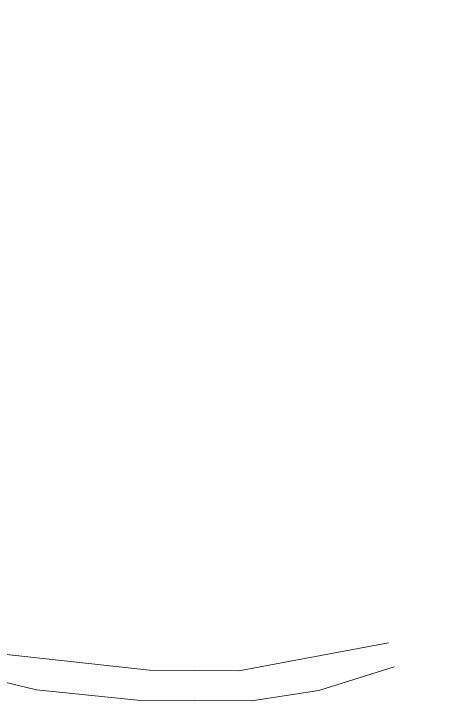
# Model space of a CAD drawing. Header units: metres. Extents: x 205641 to 207475, y 3634803 to 3635391.
# Drawn here: x 205946.5 to 206037.8, y 3634932.7 to 3635076.2 of the extents above; entities that cross this region are included whole.
import ezdxf

# ---------------------------------------------------------------- set-up
doc = ezdxf.new("R2010")
doc.units = ezdxf.units.M
doc.header["$LTSCALE"] = 8
doc.layers.add('New Jersey', color=220, linetype='Continuous')
doc.layers.add('S-ANNO', color=253, linetype='Continuous', lineweight=9)

msp = doc.modelspace()

# ---------------------------------------------------------------- linework, layer by layer
at = {"layer": 'New Jersey'}
msp.add_lwpolyline([(206225.2981, 3634859.2175, -0.00535301), (206214.1367, 3634869.5615), (206192.9574, 3634889.6153, -0.04536223), (206107.9026, 3634986.1967), (206097.1776, 3635000.8645, -0.07330203), (206035.995, 3635116.959), (205994.1636, 3635235.7146)], format="xyb", dxfattribs=at)
at = {"layer": 'S-ANNO', "flags": 128}
for points, elevation in [([(206023.288, 3634947.316), (205992.612, 3634941.584), (205974.325, 3634941.682), (205944.953, 3634944.927), (205933.49, 3634948.184), (205909.575, 3634960.983), (205899.885, 3634970.21), (205887.077, 3634986.763), (205880.412, 3634997.387), (205875.67, 3635008.446), (205868.426, 3635020.6), (205853.698, 3635041.69), (205840.35, 3635057.641), (205826.277, 3635072.263)], 21.131), ([(205822.005, 3635067.602), (205834.118, 3635055.182), (205850.992, 3635034.913), (205861.311, 3635021.194), (205866.956, 3635009.374), (205872.195, 3634998.885), (205874.186, 3634995.486), (205885.135, 3634978.638), (205894.043, 3634967.387), (205910.62, 3634952.236), (205930.304, 3634942.656), (205951.133, 3634937.699), (205971.848, 3634935.548), (205995.186, 3634935.442), (206009.049, 3634937.546), (206024.453, 3634942.397)], 20.783)]:
    msp.add_lwpolyline(points, dxfattribs=dict(at, elevation=elevation))

doc.saveas('drawing.dxf')
